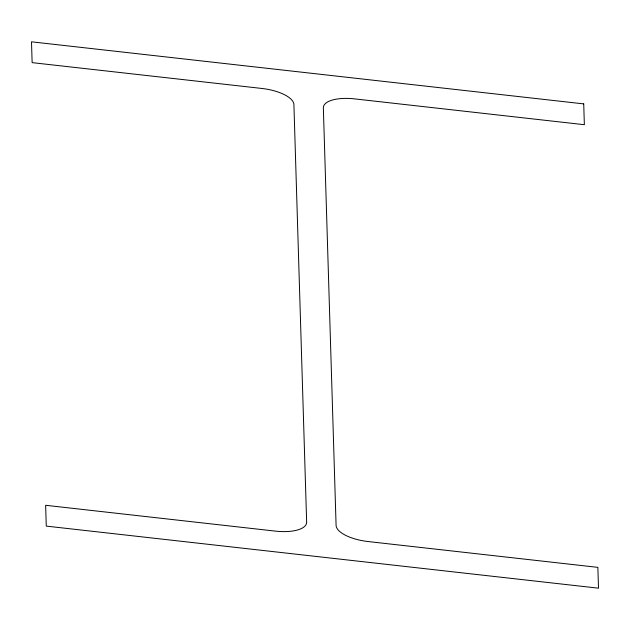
<?xml version="1.0" encoding="UTF-8"?>
<svg xmlns="http://www.w3.org/2000/svg" width="630" height="630" viewBox="0 0 630 630"><rect width="100%" height="100%" fill="white"/><g stroke="black" fill="none" stroke-linecap="round" stroke-linejoin="round"><path stroke-width="0.94" d="M583.726 103.887L31.5 41.816L32.138 62.638L261.907 88.46A31.87 12.45 7.9 0 1 293.911 104.612L306.645 522.073A31.87 12.45 7.9 0 1 275.412 531.122L45.643 505.291L46.273 526.113L598.5 588.184L597.862 567.362L368.093 541.54A31.87 12.45 7.9 0 1 336.089 525.388L323.355 107.927A31.87 12.45 7.9 0 1 354.588 98.879L584.356 124.709L583.726 103.887"/></g></svg>
